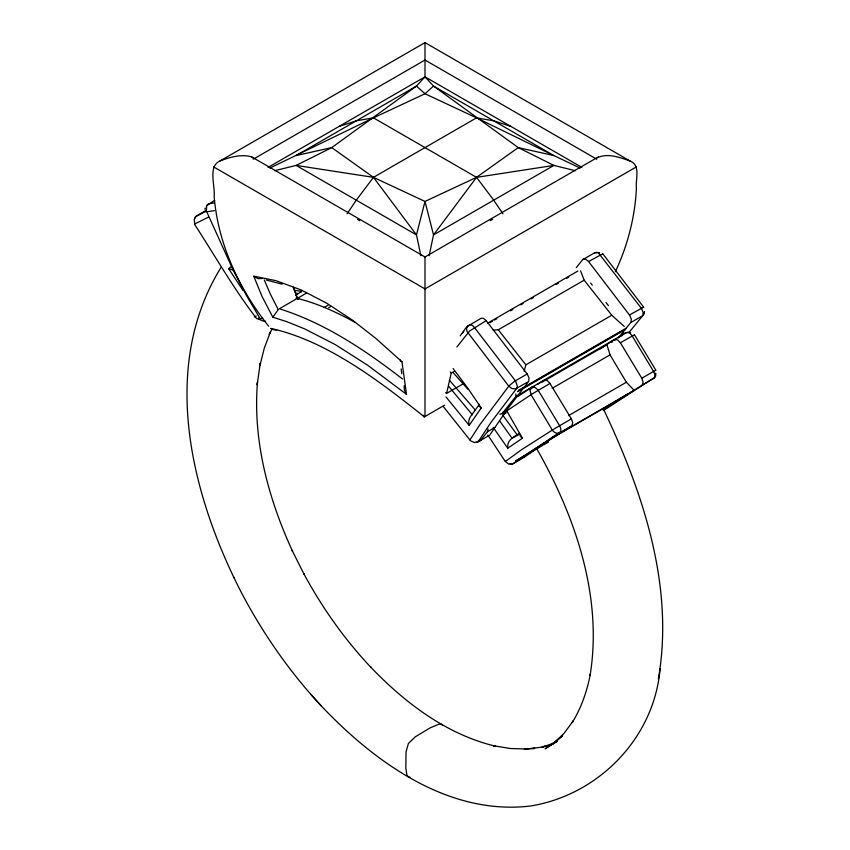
<?xml version="1.0" encoding="UTF-8"?>
<svg xmlns="http://www.w3.org/2000/svg" width="850" height="850" viewBox="0 0 850 850"><rect width="100%" height="100%" fill="white"/><g stroke="black" fill="none" stroke-linecap="round" stroke-linejoin="round"><path stroke-width="1.27" d="M615.357 271.702C627.64 245.586 635.035 217.111 636.406 188.254C635.269 179.233 641.091 165.261 630.041 160.99L425 42.606L219.959 160.99C207.719 166.186 215.305 186.182 214.168 196.722C218.131 244.29 239.179 289.106 268.621 326.198M519.775 434.138L520.327 436.263L522.41 438.26L507.737 448.205L493.244 427.444M204.988 209.312L205.126 208.239M195.128 218.036L196.18 216.123L206.019 210.439M450.181 371.854L451.244 373.097L446.866 392.296M660.099 668.706C654.224 738.172 598.315 795.154 530.241 806.044C448.364 815.649 374.659 762.291 321.183 705.829L320.875 705.489C289.223 671.436 262.512 632.91 240.954 591.749L240.561 590.984C190.846 493.499 159.481 366.966 221.064 267.346M658.357 678.98C674.602 585.947 642.77 491.736 603.245 408.595M429.123 255.68L433.521 234.908L476.531 177.352L518.256 147.602L553.892 155.571L580.093 168.056M627.449 394.06L604.138 409.201M404.175 385.73L404.356 390.033L406.534 394.4L401.954 361.749L375.679 338.279L352.41 320.11L326.634 303.152L301.506 290.084L275.836 280.627L253.757 276.186L261.928 296.246L272.818 317.209L286.769 321.661L304.651 328.886L335.431 344.696L367.965 365.447L406.534 394.4M524.131 371.163L525.884 364.831L611.777 315.244L624.272 326.453M206.975 205.434L214.678 200.366M272.818 317.209L278.269 309.591M400.382 359.986L400.509 361.218L401.954 361.749M207.018 205.296L208.409 203.862L213.881 203.012M478.975 404.239L479.103 406.236L481.249 407.926L469.179 425.361L445.974 396.918M258.899 317.698L259.038 318.814M515.961 396.259L515.844 393.986M272.17 328.897L269.216 334.401L270.438 331.914L264.329 348.033L259.887 365.702L260.27 363.035L257.189 384.774L257.507 382.234C252.62 440.566 268.387 498.759 292.591 551.384L292.092 550.354L304.119 574.345L303.726 573.58C322.012 607.484 344.431 639.221 370.855 667.293L370.547 666.952C404.844 702.769 446.473 734.474 495.497 746.204L493.467 745.737L510.478 748.521L526.809 749.009M528.721 381.278L529.008 377.878L527.191 374L485.966 320.365L483.278 318.272L480.813 318.304M622.933 334.56L622.838 331.957M295.736 295.481L301.803 291.072M205.519 211.331L206.125 210.704M462.368 333.413C466.459 325.879 470.348 321.938 474.396 327.473L515.525 381.002L517.384 386.293L516.768 388.322L491.162 422.131L478.168 441.756L474.587 442.553L470.942 441.044L469.912 439.971L479.921 424.586L508.916 385.985L514.261 381.459L527.191 374M490.546 433.936L507.195 409.434L528.519 381.576L515.472 388.886L511.891 388.524L508.778 386.155L466.958 331.404L466.522 328.504L467.712 326.177L480.271 318.793M630.902 322.362L631.338 319.196L629.701 315.308L588.572 261.545L602.746 253.831M469.179 425.361C467.118 418.784 472.175 414.609 475.405 409.891M347.055 213.839L356.288 200.154L373.469 177.352L476.531 117.842L493.712 120.817L510.882 126.416M475.936 409.116L479.251 404.409M495.465 427.125L487.433 431.768L488.07 429.016M456.907 346.949L469.636 330.979L486.2 320.652M460.169 335.793L463.622 331.33M572.082 425.51L572.709 422.631L571.391 418.859L553.977 429.038M487.433 431.768L480.42 440.523L478.178 441.054M576.289 267.633L582.654 259.686L594.883 252.652L598.368 252.833L641.442 308.412L643.089 312.184L642.802 315.594L644.226 313.873L644.513 311.514M499.832 414.216L502.116 413.599L515.791 396.525L626.206 332.722L628.362 332.212L630.636 332.786M621.945 335.803L622.795 334.741M594.458 252.875L597.168 252.248M618.949 337.142L630.764 322.554L642.749 315.626L629.032 332.414M557.515 740.913L545.084 748.797L551.246 744.876L562.572 735.473L553.435 743.761L564.124 733.253L573.336 720.758L572.252 722.479C581.4 707.742 587.074 691.093 590.325 674.114L590.091 675.431C602.916 596.307 575.163 516.014 536.318 447.961M642.334 385.018L643.121 382.128L641.793 378.218L655.69 370.217M558.949 738.756L562.572 735.473M243.143 290.636L228.629 268.653L230.849 266.879M597.21 157.845C607.325 152.702 619.958 157.452 630.041 160.99M626.907 394.878L552.234 437.994L552.84 436.571M531.771 388.099L534.267 386.824L537.954 389.874L559.799 426.009L560.851 428.963L560.713 431.524L512.901 463.813L508.81 464.121L505.314 461.518L521.507 449.746L553.127 429.569M507.737 448.205C506.951 440.098 512.709 437.559 519.499 433.245M505.389 409.987L506.802 410.89L532.164 393.933L550.003 383.478L571.37 418.827M518.893 434.254L517.469 435.221L503.041 415.576M603.638 410.465L654.659 377.358L654.829 374.701L653.778 371.758L632.209 336.016C628.947 330.82 625.175 331.543 619.969 336.823M517.916 396.493L532.227 386.973L534.119 386.782M533.492 387.154L534.384 386.559M537.497 384.487L543.947 380.216M532.142 387.026L529.986 390.447L531.144 394.602M531.006 394.687L551.002 427.858C552.234 431.131 556.059 434.786 559.757 432.788L571.572 425.967L542.374 444.539L524.886 456.875L512.688 463.898L510.053 463.664M583.143 259.239L585.724 259.176L588.561 261.524M614.327 339.575L600.1 348.946M611.607 342.316L612.574 341.689M614.465 340.446L616.324 339.224M618.162 338.013L619.066 337.418M603.032 409.859L615.4 401.944M605.88 345.376L606.921 344.717L610.024 354.875L626.365 382.245L634.153 390.331L633.112 390.989M559.003 433.723L557.961 434.382L634.153 390.331M557.558 740.892L546.996 746.874L556.803 741.742M515.801 460.923L552.234 437.994M616.324 401.37L641.931 385.348M598.453 156.836L425 256.976L251.547 156.836C241.102 153.871 229.798 157.186 219.959 160.99M253.236 159.205L425 60.031L596.764 159.205M268.122 167.397L425 76.829L581.878 167.397M306.521 293.08L279.353 308.763C324.87 323.064 365.107 350.072 402.549 379.004M323.818 307.647L328.089 305.182M328.652 307.711L330.937 306.393M490.269 220.681L492.564 219.364M636.406 166.876L425 288.926L213.594 166.876M487.656 323.138L577.872 271.044M489.972 322.649L492.256 321.332M494.541 320.014L496.825 318.697M510.531 310.781L512.816 309.464M520.806 304.842L523.09 303.524M531.091 298.913L533.375 297.596M556.208 284.41L558.492 283.092M566.493 278.471L568.778 277.153M493.17 330.151L498.27 329.757L584.152 280.171L580.603 270.895M451.244 373.097L454.368 371.291M463.632 383.584L446.516 393.476L445.666 392.583M444.55 405.195L425 416.479L425 256.976M629.446 314.957L643.588 307.211M521.804 388.832L527.383 385.613M528.498 384.965L531.845 383.031M535.192 381.108L541.886 377.241M543.001 376.592L555.273 369.516M556.389 368.868L574.239 358.562M575.354 357.914L577.586 356.628M579.817 355.342L582.048 354.057M584.279 352.771L587.626 350.837M588.742 350.189L614.391 335.378M616.622 334.092L619.969 332.159M542.013 382.181L606.921 344.717M614.943 339.299L617.663 339.915L620.362 342.741L634.323 334.858M502.191 413.504L506.791 410.848M502.902 414.704L506.239 412.771M552.181 388.28L610.024 354.875M489.929 434.945L477.487 442.297L475.649 442.393M516.386 435.837L512.104 438.303L499.704 420.962M517.087 435.434L517.788 435.03M518.489 434.626L519.191 434.223M568.512 415.65L626.365 382.245M641.92 385.358L654.372 378.069L655.701 375.913L655.775 373.065M542.821 445.315L515.525 461.072M543.756 444.773L548.431 442.085M205.785 211.299L195.415 216.814L194.193 219.768L194.82 223.263L195.096 223.816L208.441 217.143M194.448 224.145C214.147 254.384 233.803 289.064 256.647 318.569C259.973 318.899 262.193 321.736 265.625 321.226M269.907 168.056L373.469 117.842L425 93.755L433.521 86.073L553.892 155.571L476.531 117.842L425 93.755L416.479 86.073L296.108 155.571L331.744 147.602L416.479 86.073L425 76.829L433.521 86.073L518.256 147.602L553.892 165.41L575.333 170.701M256.286 316.051L254.267 316.965M262.183 278.502L258.06 278.672L253.852 276.282M555.9 742.199L542.087 747.32L547.124 745.673L539.782 747.416L524.376 749.201L534.671 748.393L532.196 748.584M339.118 126.416L356.288 120.817L373.469 117.842L476.531 177.352L493.712 200.154L502.945 213.839M544.531 379.95L547.315 380.598L550.003 383.478M274.667 170.701L296.108 165.41L331.744 147.602L373.469 177.352L425 201.439L476.531 177.352L553.892 165.41L433.521 234.908L425 201.439L416.479 234.908L420.877 255.68M262.692 318.389L259.133 318.856M214.444 210.651L206.752 211.799L232.9 269.577L246.978 296.416L260.536 319.366M276.643 329.928C274.837 330.214 271.777 329.418 270.714 328.397C326.559 340.691 379.036 380.683 424.66 417.116M409.987 777.166L408.404 776.868L406.906 775.126L405.811 768.06L406.045 751.836L408.404 743.506L415.236 736.854L430.334 727.77L439.078 724.147L441.596 724.349L442.701 725.358M523.759 457.162L522.654 456.79M294.387 290.349L300.443 291.114L300.826 292.517M295.587 293.218L297.659 293.462M205.796 211.82C207.251 212.341 205.849 203.639 206.784 206.964M232.496 269.886L228.629 268.653M296.066 298.127C316.827 302.993 336.377 312.131 355.002 322.32M266.443 280.075L282.126 284.155M298.817 298.722L297.394 298.35L297.851 299.487M598.825 252.599L599.516 252.864M357.436 219.364L359.731 220.681M251.547 156.836L252.79 157.845M449.31 380.12L475.543 410.337M453.241 372.714L467.872 389.226M310.781 694.322L321.183 705.829M448.683 386.346L472.409 414.864M443.254 406.491L469.912 439.971M590.654 283.061L592.269 285.111M606.008 302.547L608.43 305.618M584.152 280.171L611.777 315.244M498.27 329.757L525.884 364.831M453.092 368.539L466.969 387.026L481.249 407.926M643.716 307.264L602.916 253.927M487.826 435.009L505.219 461.369M423.991 416.851L423.47 415.236M516.545 434.52L517.352 435.731M620.362 342.741L641.771 378.186M506.802 410.89L522.41 438.26M634.472 334.815L655.839 370.186M278.184 309.442L270.247 293.898L264.254 279.873M233.474 576.863L233.92 577.766M296.831 296.905L293.282 287.289M293.717 287.353L297.319 298.392M401.189 368.932L401.795 373.692M425 42.5L425 77.722M518.84 390.161L517.735 391.648L625.09 329.672L626.195 328.185L518.84 390.161M373.469 177.352L296.108 165.41L416.479 234.908L373.469 177.352"/></g></svg>
